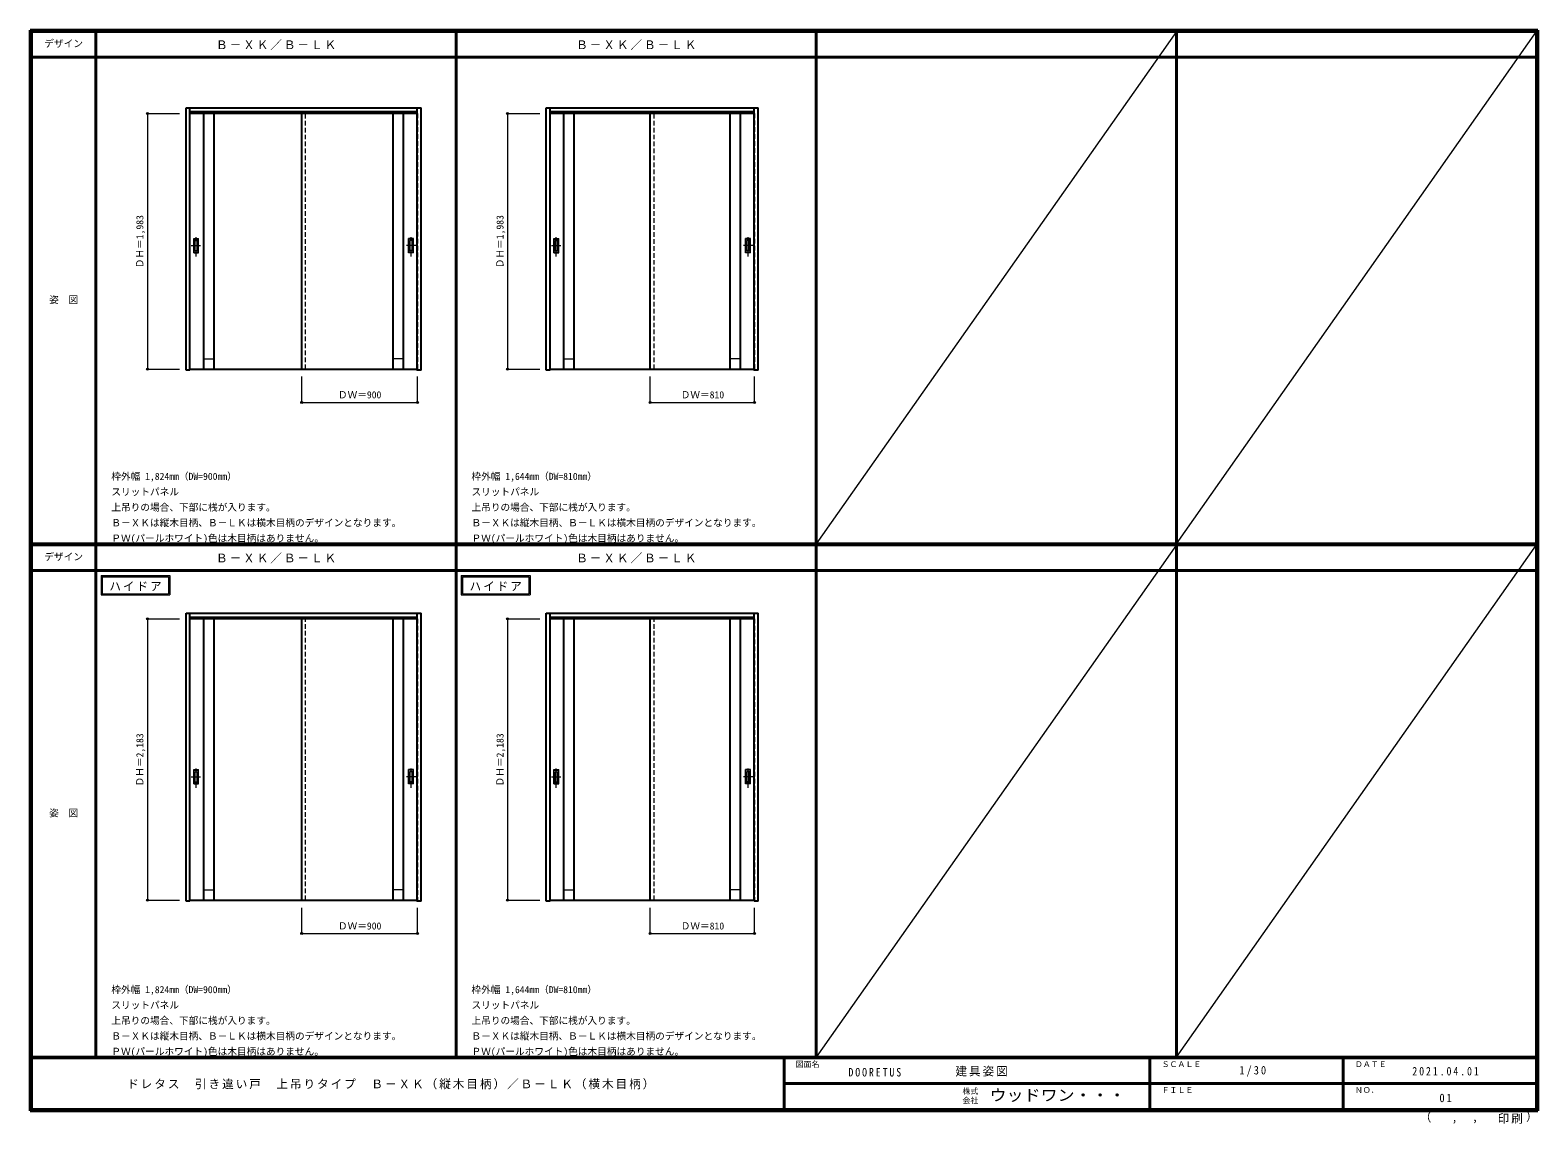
# Model space of a CAD drawing. Units: millimetres, scale not verified. Extents: x -6000 to 5700, y -4307 to 4175.
import ezdxf
from ezdxf.enums import TextEntityAlignment as Align

# ---------------------------------------------------------------- set-up
doc = ezdxf.new("R2010")
doc.units = ezdxf.units.MM
doc.header["$LTSCALE"] = 30
doc.header["$PDMODE"] = 32
doc.header["$PDSIZE"] = 15
doc.linetypes.add('CHAIN1', pattern=[8, 5, -1, 1, -1])
doc.linetypes.add('DASHED1', pattern=[1.8, 1.2, -0.6])
for name, color, linetype, lineweight in [('0-2_扉', 4, 'DASHED1', 9), ('0-3_仕上げ', 3, 'Continuous', 25), ('0-4_枠', 3, 'Continuous', 25), ('0-6_引手', 7, 'Continuous', 18), ('0-A_文字', 7, 'Continuous', 18), ('0-B_寸法', 4, 'Continuous', 9), ('F-1_枠', 6, 'Continuous', 40), ('F-A_文字', 7, 'Continuous', 18)]:
    doc.layers.add(name, color=color, linetype=linetype, lineweight=lineweight)
doc.styles.add('ＭＳ ゴシック', font='')
doc.styles.get('ＭＳ ゴシック').set_extended_font_data('MS Gothic')

msp = doc.modelspace()

# ---------------------------------------------------------------- linework, layer by layer
at = {"layer": '0-2_扉'}
for p, q in [((-4763, 3529.5), (-4763, 1546.5)), ((-4760, 3529.5), (-4763, 3529.5)), ((-3863, 1546.5), (-3863, 3529.5)), ((-2996, 3529.5), (-2993, 3529.5)), ((-2993, 3529.5), (-2993, 1546.5)), ((-1968, 3529.5), (-1968, 1546.5)), ((-1965, 3529.5), (-1968, 3529.5)), ((-1158, 1546.5), (-1158, 3529.5)), ((-381, 3529.5), (-378, 3529.5)), ((-4763, 1546.5), (-4760, 1546.5)), ((-2993, 1546.5), (-2996, 1546.5)), ((-1968, 1546.5), (-1965, 1546.5)), ((-4763, -389.75), (-4763, -2572.75)), ((-4760, -389.75), (-4763, -389.75)), ((-3863, -2572.75), (-3863, -389.75)), ((-2996, -389.75), (-2993, -389.75)), ((-2993, -389.75), (-2993, -2572.75)), ((-1968, -389.75), (-1968, -2572.75)), ((-1965, -389.75), (-1968, -389.75)), ((-1158, -2572.75), (-1158, -389.75)), ((-381, -389.75), (-378, -389.75)), ((-378, -389.75), (-378, -2572.75)), ((-4763, -2572.75), (-4760, -2572.75)), ((-2993, -2572.75), (-2996, -2572.75)), ((-1968, -2572.75), (-1965, -2572.75)), ((-378, -2572.75), (-381, -2572.75))]:
    msp.add_line(p, q, dxfattribs=at)
at = {"layer": '0-2_扉', "color": 3, "linetype": 'Continuous', "lineweight": 25}
for p, q in [((-2996, 3529.5), (-4760, 3529.5)), ((-3893, 1546.5), (-3893, 3529.5)), ((-381, 3529.5), (-1965, 3529.5)), ((-1188, 1546.5), (-1188, 3529.5)), ((-4760, 1546.5), (-2996, 1546.5)), ((-1965, 1546.5), (-381, 1546.5)), ((-2996, -389.75), (-4760, -389.75)), ((-3893, -2572.75), (-3893, -389.75)), ((-381, -389.75), (-1965, -389.75)), ((-1188, -2572.75), (-1188, -389.75)), ((-4760, -2572.75), (-2996, -2572.75)), ((-2996, -2572.55), (-2996, -2572.21)), ((-1965, -2572.75), (-381, -2572.75)), ((-381, -2572.55), (-381, -2572.21))]:
    msp.add_line(p, q, dxfattribs=at)
at = {"layer": '0-2_扉'}
msp.add_lwpolyline([(-378, 3529.5), (-378, 1546.5), (-381, 1546.5)], dxfattribs=at)
at = {"layer": '0-3_仕上げ'}
for p, q in [((-4653, 1546.5), (-4653, 3529.5)), ((-4573, 1546.5), (-4573, 3529.5)), ((-3183, 1546.5), (-3183, 3529.5)), ((-3103, 1546.5), (-3103, 3529.5)), ((-1858, 1546.5), (-1858, 3529.5)), ((-1778, 1546.5), (-1778, 3529.5)), ((-568, 1546.5), (-568, 3529.5)), ((-488, 1546.5), (-488, 3529.5)), ((-4653, -2572.97), (-4653, -389.75)), ((-4573, -2572.97), (-4573, -389.75)), ((-3183, -2572.97), (-3183, -389.75)), ((-3103, -2572.97), (-3103, -389.75)), ((-1858, -2572.97), (-1858, -389.75)), ((-1778, -2572.97), (-1778, -389.75)), ((-568, -2572.97), (-568, -389.75)), ((-488, -2572.97), (-488, -389.75))]:
    msp.add_line(p, q, dxfattribs=at)
at = {"layer": '0-3_仕上げ', "color": 7, "lineweight": 18}
for p, q in [((-4653, 1626.5), (-4573, 1626.5)), ((-3103, 1626.5), (-3183, 1626.5)), ((-1858, 1626.5), (-1778, 1626.5)), ((-488, 1626.5), (-568, 1626.5)), ((-4653, -2492.97), (-4573, -2492.97)), ((-3103, -2492.97), (-3183, -2492.97)), ((-1858, -2492.97), (-1778, -2492.97)), ((-488, -2492.97), (-568, -2492.97))]:
    msp.add_line(p, q, dxfattribs=at)
at = {"layer": '0-4_枠'}
for p, q in [((-4790, 1538), (-4790, 3573)), ((-4790, 3573), (-2966, 3573)), ((-4760, 1538), (-4760, 3573)), ((-4760, 3543), (-2996, 3543)), ((-2996, 1547.04), (-2996, 3573)), ((-2966, 1538), (-2966, 3573)), ((-1995, 1538), (-1995, 3573)), ((-1995, 3573), (-351, 3573)), ((-1965, 1538), (-1965, 3573)), ((-1965, 3543), (-381, 3543)), ((-381, 1547.04), (-381, 3573)), ((-351, 1538), (-351, 3573)), ((-4760, 1538), (-4790, 1538)), ((-2996, 1546.7), (-2996, 1547.04)), ((-1965, 1538), (-1995, 1538)), ((-381, 1546.7), (-381, 1547.04)), ((-4790, -346.25), (-2966, -346.25)), ((-4790, -2581.25), (-4790, -346.25)), ((-4760, -2581.25), (-4760, -346.25)), ((-2996, -2572.21), (-2996, -346.25)), ((-2966, -2581.25), (-2966, -346.25)), ((-1995, -2581.25), (-1995, -346.25)), ((-1995, -346.25), (-351, -346.25)), ((-1965, -2581.25), (-1965, -346.25)), ((-381, -2572.21), (-381, -346.25)), ((-351, -2581.25), (-351, -346.25)), ((-4760, -376.25), (-2996, -376.25)), ((-1965, -376.25), (-381, -376.25)), ((-381, -2581.25), (-381, -2572.55)), ((-4760, -2581.25), (-4790, -2581.25)), ((-1965, -2581.25), (-1995, -2581.25)), ((-351, -2581.25), (-381, -2581.25))]:
    msp.add_line(p, q, dxfattribs=at)
for points in [[(-2966, 1538), (-2996, 1538), (-2996, 1546.7)], [(-351, 1538), (-381, 1538), (-381, 1546.7)], [(-2966, -2581.25), (-2996, -2581.25), (-2996, -2572.55)]]:
    msp.add_lwpolyline(points, dxfattribs=at)
at = {"layer": '0-6_引手', "linetype": 'CHAIN1'}
for p, q in [((-4712, 2419.02), (-4712, 2589.87)), ((-3044, 2419.02), (-3044, 2589.87)), ((-1917, 2419.02), (-1917, 2589.87)), ((-429, 2419.02), (-429, 2589.87)), ((-4750.07, 2504.25), (-4677.56, 2504.25)), ((-3005.93, 2504.25), (-3078.44, 2504.25)), ((-1955.07, 2504.25), (-1882.56, 2504.25)), ((-390.93, 2504.25), (-463.44, 2504.25)), ((-4750.07, -1615), (-4677.56, -1615)), ((-4712, -1700.23), (-4712, -1529.38)), ((-3005.93, -1615), (-3078.44, -1615)), ((-3044, -1700.23), (-3044, -1529.38)), ((-1955.07, -1615), (-1882.56, -1615)), ((-1917, -1700.23), (-1917, -1529.38)), ((-390.93, -1615), (-463.44, -1615)), ((-429, -1700.23), (-429, -1529.38))]:
    msp.add_line(p, q, dxfattribs=at)
at = {"layer": '0-6_引手'}
for p, q in [((-4731, 2559.25), (-4693, 2559.25)), ((-4731, 2449.25), (-4731, 2559.25)), ((-4724.5, 2543.25), (-4699.5, 2543.25)), ((-4724.5, 2465.25), (-4724.5, 2543.25)), ((-4724.5, 2465.25), (-4699.5, 2465.25)), ((-4699.5, 2465.25), (-4699.5, 2543.25)), ((-4693, 2449.25), (-4693, 2559.25)), ((-3025, 2559.25), (-3063, 2559.25)), ((-3063, 2449.25), (-3063, 2559.25)), ((-3031.5, 2543.25), (-3056.5, 2543.25)), ((-3056.5, 2465.25), (-3056.5, 2543.25)), ((-3031.5, 2465.25), (-3056.5, 2465.25)), ((-3031.5, 2465.25), (-3031.5, 2543.25)), ((-3025, 2449.25), (-3025, 2559.25)), ((-1929.5, 2465.25), (-1929.5, 2543.25)), ((-1929.5, 2543.25), (-1904.5, 2543.25)), ((-1929.5, 2465.25), (-1904.5, 2465.25)), ((-1904.5, 2465.25), (-1904.5, 2543.25)), ((-1898, 2449.25), (-1898, 2559.25)), ((-410, 2559.25), (-448, 2559.25)), ((-448, 2449.25), (-448, 2559.25)), ((-416.5, 2543.25), (-441.5, 2543.25)), ((-441.5, 2465.25), (-441.5, 2543.25)), ((-416.5, 2465.25), (-441.5, 2465.25)), ((-416.5, 2465.25), (-416.5, 2543.25)), ((-410, 2449.25), (-410, 2559.25)), ((-4731, 2449.25), (-4693, 2449.25)), ((-3025, 2449.25), (-3063, 2449.25)), ((-1936, 2449.25), (-1898, 2449.25)), ((-410, 2449.25), (-448, 2449.25)), ((-4731, -1560), (-4693, -1560)), ((-4731, -1670), (-4731, -1560)), ((-4724.5, -1576), (-4699.5, -1576)), ((-4724.5, -1654), (-4724.5, -1576)), ((-4699.5, -1654), (-4699.5, -1576)), ((-4693, -1670), (-4693, -1560)), ((-3025, -1560), (-3063, -1560)), ((-3063, -1670), (-3063, -1560)), ((-3031.5, -1576), (-3056.5, -1576)), ((-3056.5, -1654), (-3056.5, -1576)), ((-3031.5, -1654), (-3031.5, -1576)), ((-3025, -1670), (-3025, -1560)), ((-1936, -1560), (-1898, -1560)), ((-1936, -1670), (-1936, -1560)), ((-1929.5, -1576), (-1904.5, -1576)), ((-1929.5, -1654), (-1929.5, -1576)), ((-1904.5, -1654), (-1904.5, -1576)), ((-1898, -1670), (-1898, -1560)), ((-410, -1560), (-448, -1560)), ((-448, -1670), (-448, -1560)), ((-416.5, -1576), (-441.5, -1576)), ((-441.5, -1654), (-441.5, -1576)), ((-416.5, -1654), (-416.5, -1576)), ((-410, -1670), (-410, -1560)), ((-4731, -1670), (-4693, -1670)), ((-4724.5, -1654), (-4699.5, -1654)), ((-3025, -1670), (-3063, -1670)), ((-3031.5, -1654), (-3056.5, -1654)), ((-1936, -1670), (-1898, -1670)), ((-1929.5, -1654), (-1904.5, -1654)), ((-410, -1670), (-448, -1670)), ((-416.5, -1654), (-441.5, -1654))]:
    msp.add_line(p, q, dxfattribs=at)
at = {"layer": '0-6_引手', "linetype": 'DASHED1'}
for p, q in [((-4696, 2453.25), (-4696, 2555.25)), ((-3060, 2453.25), (-3060, 2555.25)), ((-1933, 2555.25), (-1901, 2555.25)), ((-1933, 2453.25), (-1933, 2555.25)), ((-445, 2453.25), (-445, 2555.25)), ((-4728, 2453.25), (-4696, 2453.25)), ((-3028, 2453.25), (-3060, 2453.25)), ((-413, 2453.25), (-445, 2453.25)), ((-4696, -1666), (-4696, -1564)), ((-3060, -1666), (-3060, -1564)), ((-1901, -1666), (-1901, -1564)), ((-445, -1666), (-445, -1564)), ((-4728, -1666), (-4696, -1666)), ((-3028, -1666), (-3060, -1666)), ((-1933, -1666), (-1901, -1666)), ((-413, -1666), (-445, -1666))]:
    msp.add_line(p, q, dxfattribs=at)
for points in [[(-4728, 2453.25), (-4728, 2555.25), (-4696, 2555.25)], [(-3028, 2453.25), (-3028, 2555.25), (-3060, 2555.25)], [(-1933, 2453.25), (-1901, 2453.25), (-1901, 2555.25)], [(-413, 2453.25), (-413, 2555.25), (-445, 2555.25)], [(-4728, -1666), (-4728, -1564), (-4696, -1564)], [(-3028, -1666), (-3028, -1564), (-3060, -1564)], [(-1933, -1666), (-1933, -1564), (-1901, -1564)], [(-413, -1666), (-413, -1564), (-445, -1564)]]:
    msp.add_lwpolyline(points, dxfattribs=at)
at = {"layer": '0-6_引手'}
msp.add_lwpolyline([(-1936, 2449.25), (-1936, 2559.25), (-1898, 2559.25)], dxfattribs=at)
at = {"layer": '0-A_文字'}
for p, q in [((-5450, -55.5), (-5450, -205.5)), ((-5440, -65.5), (-4925.67, -65.5)), ((-4925.67, -65.5), (-4925.67, -195.5)), ((-2655, -55.5), (-2655, -205.5)), ((-2645, -65.5), (-2130.67, -65.5)), ((-2130.67, -65.5), (-2130.67, -195.5)), ((-5450, -205.5), (-4915.67, -205.5)), ((-2655, -205.5), (-2120.67, -205.5))]:
    msp.add_line(p, q, dxfattribs=at)
for points in [[(-5450, -55.5), (-4915.67, -55.5), (-4915.67, -205.5)], [(-5440, -65.5), (-5440, -195.5), (-4925.67, -195.5)], [(-2655, -55.5), (-2120.67, -55.5), (-2120.67, -205.5)], [(-2645, -65.5), (-2645, -195.5), (-2130.67, -195.5)]]:
    msp.add_lwpolyline(points, dxfattribs=at)
at = {"layer": '0-B_寸法'}
for p, q in [((-5090, 3529.5), (-4840, 3529.5)), ((-5090, 3529.5), (-5090, 1546.5)), ((-2295, 3529.5), (-2045, 3529.5)), ((-2295, 3529.5), (-2295, 1546.5)), ((-5090, 1546.5), (-4840, 1546.5)), ((-2295, 1546.5), (-2045, 1546.5)), ((-3893, 1288), (-3893, 1488)), ((-2993, 1288), (-2993, 1488)), ((-1188, 1288), (-1188, 1488)), ((-378, 1288), (-378, 1488)), ((-3893, 1288), (-2993, 1288)), ((-1188, 1288), (-378, 1288)), ((-5090, -389.75), (-4840, -389.75)), ((-5090, -389.75), (-5090, -2572.75)), ((-2295, -389.75), (-2045, -389.75)), ((-2295, -389.75), (-2295, -2572.75)), ((-5090, -2572.75), (-4840, -2572.75)), ((-2295, -2572.75), (-2045, -2572.75)), ((-3893, -2831.25), (-3893, -2631.25)), ((-2993, -2831.25), (-2993, -2631.25)), ((-1188, -2831.25), (-1188, -2631.25)), ((-378, -2831.25), (-378, -2631.25)), ((-3893, -2831.25), (-2993, -2831.25)), ((-1188, -2831.25), (-378, -2831.25))]:
    msp.add_line(p, q, dxfattribs=at)
at = {"layer": '0-B_寸法', "color": 7}
for p in [(-5090, 3529.5), (-2295, 3529.5), (-5090, 1546.5), (-2295, 1546.5), (-3893, 1288), (-2993, 1288), (-1188, 1288), (-378, 1288), (-5090, -389.75), (-2295, -389.75), (-5090, -2572.75), (-2295, -2572.75), (-3893, -2831.25), (-2993, -2831.25), (-1188, -2831.25), (-378, -2831.25)]:
    msp.add_point(p, dxfattribs=at)
at = {"layer": 'F-1_枠'}
for p, q in [((-6000, 4175), (5700, 4175)), ((-6000, 4175), (-6000, -4205)), ((-6000, 4170), (5700, 4170)), ((-6000, 4165), (5700, 4165)), ((-5995, 4175), (-5995, -4205)), ((-5990, 4175), (-5990, -4205)), ((-5490, 4175), (-5490, -3790)), ((-2695, -3790), (-2695, 4175)), ((100, -3790), (100, 4175)), ((2895, -3790), (2895, 4175)), ((5690, 4175), (5690, -4205)), ((5695, 4175), (5695, -4205)), ((5700, 4175), (5700, -4205)), ((-6000, 3965), (5700, 3965)), ((-6000, 190.5), (5700, 190.5)), ((-6000, 187.5), (5700, 187.5)), ((-6000, 184.5), (5700, 184.5)), ((-6000, -15.5), (5700, -15.5)), ((5700, -3790), (-6000, -3790)), ((5700, -3795), (-6000, -3795)), ((-150, -3795), (-150, -4195)), ((2690, -3795), (2690, -4195)), ((4190, -3795), (4190, -4195)), ((-150, -3995), (5690, -3995.01)), ((5700, -4195), (-6000, -4195)), ((5700, -4200), (-6000, -4200)), ((5700, -4205), (-6000, -4205))]:
    msp.add_line(p, q, dxfattribs=at)
at = {"layer": 'F-A_文字'}
for p, q in [((2895, 4165), (100, 190.5)), ((2895, 190.5), (5690, 4165)), ((2895, 184.5), (100, -3790)), ((2895, -3790), (5690, 184.5))]:
    msp.add_line(p, q, dxfattribs=at)

# ---------------------------------------------------------------- texts
at = {"layer": '0-A_文字', "style": 'ＭＳ ゴシック'}
for s, p in [('枠外幅 1,824mm（DW=900mm）', (-5370, 670.5)), ('枠外幅 1,644mm（DW=810mm）', (-2575, 670.5)), ('スリットパネル', (-5370, 550.5)), ('スリットパネル', (-2575, 550.5)), ('上吊りの場合、下部に桟が入ります。', (-5370, 430.5)), ('上吊りの場合、下部に桟が入ります。', (-2575, 430.5)), ('Ｂ－ＸＫは縦木目柄、Ｂ－ＬＫは横木目柄のデザインとなります。', (-5370, 310.5)), ('Ｂ－ＸＫは縦木目柄、Ｂ－ＬＫは横木目柄のデザインとなります。', (-2575, 310.5)), ('ＰＷ(パールホワイト)色は木目柄はありません。', (-5370, 190.5)), ('ＰＷ(パールホワイト)色は木目柄はありません。', (-2575, 190.5)), ('枠外幅 1,824mm（DW=900mm）', (-5370, -3310)), ('枠外幅 1,644mm（DW=810mm）', (-2575, -3310)), ('スリットパネル', (-5370, -3430)), ('スリットパネル', (-2575, -3430)), ('上吊りの場合、下部に桟が入ります。', (-5370, -3550)), ('上吊りの場合、下部に桟が入ります。', (-2575, -3550)), ('Ｂ－ＸＫは縦木目柄、Ｂ－ＬＫは横木目柄のデザインとなります。', (-5370, -3670)), ('Ｂ－ＸＫは縦木目柄、Ｂ－ＬＫは横木目柄のデザインとなります。', (-2575, -3670)), ('ＰＷ(パールホワイト)色は木目柄はありません。', (-5370, -3790)), ('ＰＷ(パールホワイト)色は木目柄はありません。', (-2575, -3790))]:
    msp.add_text(s, height=54.99, dxfattribs=at).set_placement(p, align=Align.BOTTOM_LEFT)
at = {"layer": '0-A_文字', "char_height": 65.98, "attachment_point": 7, "style": 'ＭＳ ゴシック'}
for s, insert in [('\\T1.17;Ｂ－ＸＫ／Ｂ－ＬＫ', (-4557.5, 4020)), ('\\T1.17;Ｂ－ＸＫ／Ｂ－ＬＫ', (-1762.5, 4020)), ('\\T1.17;Ｂ－ＸＫ／Ｂ－ＬＫ', (-4557.5, 39.5)), ('\\T1.17;Ｂ－ＸＫ／Ｂ－ＬＫ', (-1762.5, 39.5)), ('\\T1.17;ハイドア', (-5385.34, -175.5)), ('\\T1.17;ハイドア', (-2590.34, -175.5))]:
    msp.add_mtext(s, dxfattribs=dict(at, insert=insert))
at = {"layer": '0-B_寸法', "color": 7, "style": 'ＭＳ ゴシック'}
for s, p in [('ＤＨ＝1,983', (-5105, 2328.75)), ('ＤＨ＝1,983', (-2310, 2328.75)), ('ＤＨ＝2,183', (-5105, -1690.5)), ('ＤＨ＝2,183', (-2310, -1690.5))]:
    msp.add_text(s, height=54.99, rotation=90, dxfattribs=at).set_placement(p, align=Align.BOTTOM_LEFT)
for s, p in [('ＤＷ＝900', (-3611.75, 1303)), ('ＤＷ＝810', (-951.75, 1303)), ('ＤＷ＝900', (-3611.75, -2816.25)), ('ＤＷ＝810', (-951.75, -2816.25))]:
    msp.add_text(s, height=54.99, dxfattribs=at).set_placement(p, align=Align.BOTTOM_LEFT)
at = {"layer": 'F-A_文字', "style": 'ＭＳ ゴシック'}
for s, height, p in [('デザイン', 54.99, (-5890, 4027.5)), ('姿\u3000図', 54.99, (-5852.5, 2040.25)), ('デザイン', 54.99, (-5890, 47)), ('姿\u3000図', 54.99, (-5852.5, -1940.25)), ('図面名', 43.99, (-60, -3880)), ('ＳＣＡＬＥ', 43.99, (2780, -3880)), ('ＤＡＴＥ', 43.99, (4280, -3880)), ('株式', 43.99, (1235, -4089)), ('ＦＩＬＥ', 43.99, (2780, -4080)), ('ＮＯ．', 43.99, (4280, -4080)), ('会社', 43.99, (1235, -4161)), ('（', 65.98, (4784.03, -4308.31)), ('）', 65.98, (5608.4, -4304.13)), (',', 65.98, (5031.28, -4308.31)), (',', 65.98, (5190.2, -4305.53))]:
    msp.add_text(s, height=height, dxfattribs=at).set_placement(p, align=Align.BOTTOM_LEFT)
at = {"layer": 'F-A_文字', "style": 'ＭＳ ゴシック', "width": 1.1}
msp.add_text('ウッドワン・・・', height=87.98, dxfattribs=at).set_placement((1445, -4155), align=Align.BOTTOM_LEFT)
at = {"layer": 'F-A_文字', "char_height": 65.98, "attachment_point": 7, "style": 'ＭＳ ゴシック'}
for s, insert in [('\\T1.17;建具姿図', (1180.42, -3940)), ('\\T1.38;\\W0.9;1/30', (3383.75, -3940)), ('\\T1.17;ドレタス\u3000引き違い戸\u3000上吊りタイプ\u3000Ｂ－ＸＫ（縦木目柄）／Ｂ－ＬＫ（横木目柄）', (-5247.55, -4040)), ('\\T1.39;\\W0.85;DOORETUS', (350, -3940.79)), ('\\T1.39;\\W0.85;2021.04.01', (4726.25, -3932.5)), ('\\T1.36;\\W0.9;01', (4936.25, -4140)), ('\\T1.17;印刷', (5388.15, -4306.92))]:
    msp.add_mtext(s, dxfattribs=dict(at, insert=insert))

doc.saveas('drawing.dxf')
